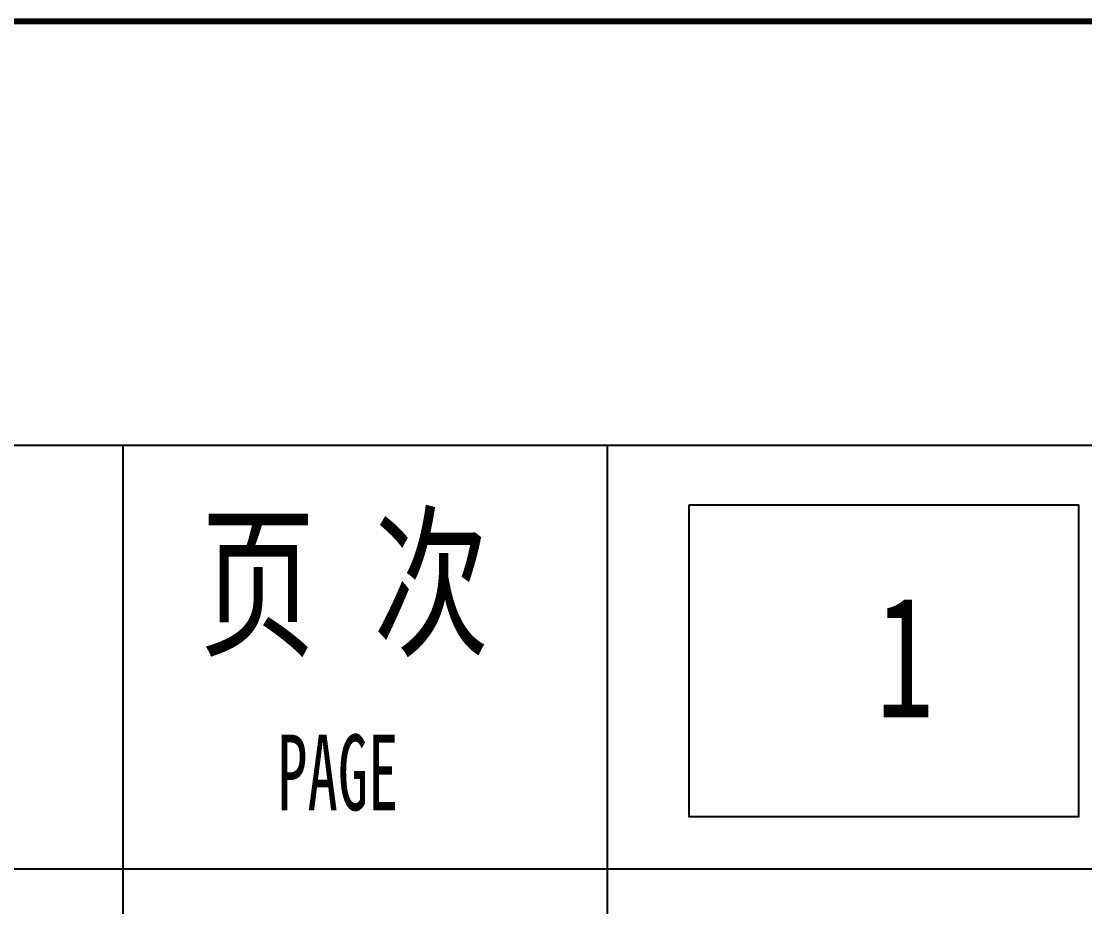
# Model space of a CAD drawing. Header units: millimetres. Extents: x -705761 to 1364679, y -410401 to 446404.
# Drawn here: x -523259 to -519747, y 205151 to 208076 of the extents above; entities that cross this region are included whole.
import ezdxf
from ezdxf.enums import TextEntityAlignment as Align

# ---------------------------------------------------------------- set-up
doc = ezdxf.new("R2010")
doc.units = ezdxf.units.MM
doc.layers.add('lzbdyc', color=9, linetype='Continuous', plot=False, transparency=0.9)
doc.layers.add('图框', color=7, linetype='Continuous', lineweight=13)
doc.styles.get("Standard").update_dxf_attribs({"font": 'arial.ttf'})
doc.styles.add('Style-仿宋_GB2312', font='')
doc.styles.add('宋体', font='', dxfattribs={"width": 0.7, "height": 2.5})
doc.styles.add('宋体_1', font='', dxfattribs={"width": 0.7, "height": 2.386364})
doc.styles.get('Style-仿宋_GB2312').set_extended_font_data('仿宋_GB2312')
doc.styles.get('宋体').set_extended_font_data('SimSun')
doc.styles.get('宋体_1').set_extended_font_data('SimSun')

# ---------------------------------------------------------------- blocks, each defined once
blk = doc.blocks.new('BSIET_材料表_5')
at = {"layer": 'lzbdyc'}
blk.add_lwpolyline([(-45.288, 40.022), (-32.432, 40.022), (-32.432, 29.724), (-45.288, 29.724)], close=True, dxfattribs=at)
at = {"layer": '图框', "color": 7, "linetype": 'Continuous', "lineweight": 80}
for p, q in [((-390.122, 56), (-0.122, 56)), ((-390.122, 56), (-0.122, 56)), ((-390, 56), (0, 56))]:
    blk.add_line(p, q, dxfattribs=at)
at = {"layer": '图框', "color": 7, "linetype": 'Continuous', "lineweight": 25}
for p, q in [((-282, 42), (0, 42)), ((-64, 42), (-64, 14)), ((-48, 42), (-48, 14)), ((-282, 28), (0, 28))]:
    blk.add_line(p, q, dxfattribs=at)
at = {"layer": '图框', "color": 7, "linetype": 'Continuous', "lineweight": 20, "style": 'Style-仿宋_GB2312', "width": 0.7}
blk.add_text('页 次', height=4, dxfattribs=at).set_placement((-56.676, 37.448), align=Align.MIDDLE_CENTER)
at = {"layer": '图框', "color": 7, "linetype": 'Continuous', "style": 'Style-仿宋_GB2312', "width": 0.588236}
blk.add_text('PAGE', height=2.5, dxfattribs=at).set_placement((-58.897, 29.939))
at = {"layer": '图框', "color": 7, "style": 'Style-仿宋_GB2312', "width": 0.7}
for tag, height, p in [('质量', 3, (-191, 52.5)), ('比例', 3, (-191, 45.5)), ('出图日期', 3, (-191, 38.5)), ('总页数', 4, (-19.517, 35.142)), ('页码', 4, (-38.162, 35.008)), ('版本号', 2.5, (-6.095, 34.926)), ('专业', 3, (-191, 31.5)), ('项目编号', 3, (-191, 24.5)), ('图号', 4, (-24, 21)), ('设计阶段', 3, (-220, 17.5))]:
    blk.add_attdef(tag, text='', height=height, dxfattribs=at).set_placement(p, align=Align.MIDDLE)
at = {"layer": '图框', "style": '宋体_1', "width": 0.7, "flags": 3}
for tag, height, p in [('N审定_T5', 2.5, (-250.932, 52.29)), ('N审核_T5', 2.5, (-250.932, 45.29)), ('N校对_T5', 2.5, (-250.932, 38.29)), ('LZCO_NCB-W67-H36-D10_T7', 3, (-322.972, 34.135)), ('LZCO_NCB-W67-H36-D10_T7', 3, (-322.972, 34.135)), ('N设计_T5', 2.5, (-250.932, 31.29)), ('N制图_T5', 2.5, (-250.932, 24.29))]:
    blk.add_attdef(tag, text='', height=height, dxfattribs=at).set_placement(p, align=Align.MIDDLE_CENTER)
for tag, p in [('N审定_T6_H12_MV0.5_W15', (-231.906, 51.507)), ('N审核_T6_H12_MV0.5_W15', (-231.906, 44.507)), ('N校对_T6_H12_MV0.5_W15', (-231.906, 37.507)), ('N设计_T6_H12_MV0.5_W15', (-231.906, 30.507)), ('N制图_T6_H12_MV0.5_W15', (-231.906, 23.507))]:
    blk.add_attdef(tag, text='', height=1.5, dxfattribs=at).set_placement(p, align=Align.CENTER)
at = {"layer": '图框', "color": 7, "lineweight": 30, "width": 0.7, "flags": 104}
for tag, p in [('项目名称', (-79.178, 49.101)), ('子项', (-111.074, 34.832)), ('图名', (-111, 21))]:
    blk.add_attdef(tag, text='', height=4, dxfattribs=at).set_placement(p, align=Align.MIDDLE_CENTER)
at = {"layer": '图框', "style": '宋体', "width": 0.7, "flags": 3}
blk.add_attdef('LZBARCODE_T1', text='', height=3, dxfattribs=at).set_placement((-364.444, 3.341), align=Align.BOTTOM_RIGHT)

msp = doc.modelspace()

# ---------------------------------------------------------------- block references
at = {"layer": '图框', "color": 1, "lineweight": 35}
ref = msp.add_blockref('BSIET_材料表_5', (-516524.39, 202475.8), dxfattribs=dict(at, xscale=100, yscale=100, zscale=100))
ref.add_attrib('页码', '1', dxfattribs={"color": 7, "height": 400, "style": 'Style-仿宋_GB2312', "width": 0.7}).set_placement((-520340.62, 205976.57), align=Align.MIDDLE)

doc.saveas('drawing.dxf')
